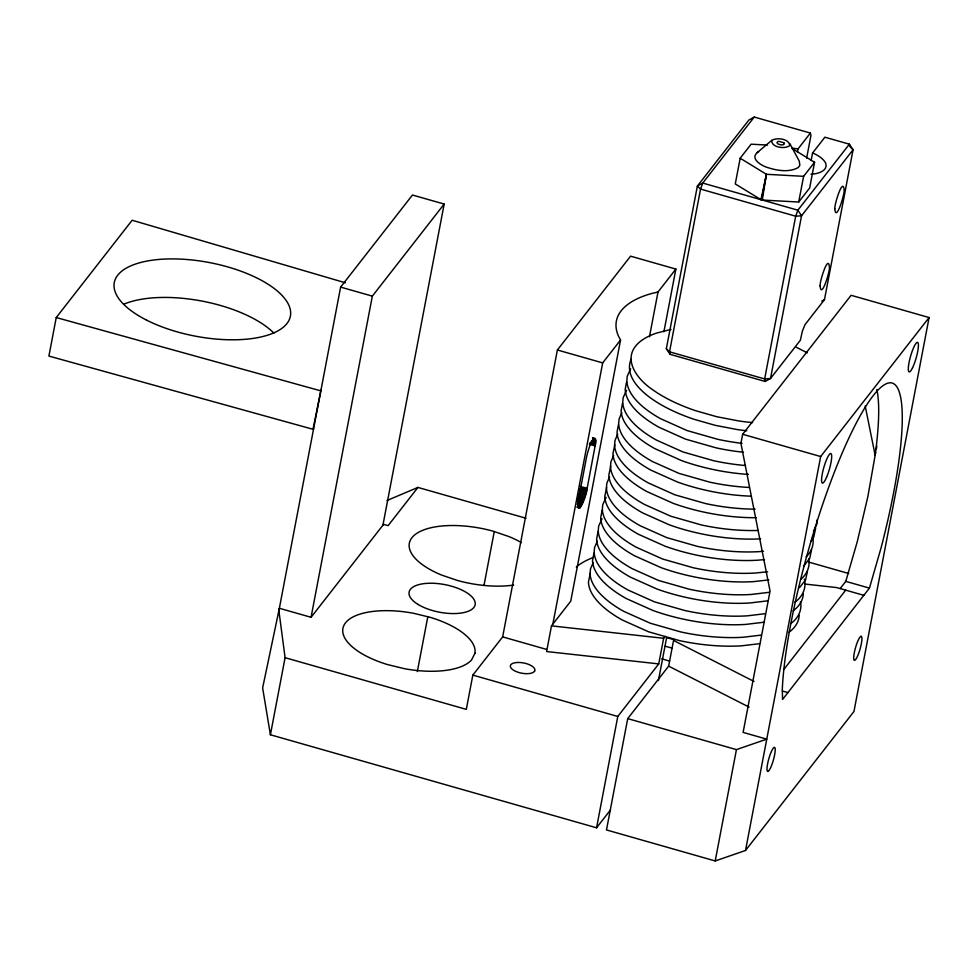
<?xml version="1.0" encoding="UTF-8"?>
<svg xmlns="http://www.w3.org/2000/svg" width="978" height="978" viewBox="0 0 978 978"><rect width="100%" height="100%" fill="white"/><g stroke="black" fill="none" stroke-linecap="round" stroke-linejoin="round"><path stroke-width="1.47" d="M595.736 441.347C593.597 430.137 586.47 455.711 586.335 458.266L578.499 499.379C575.712 522.032 587.289 494.428 587.167 488.254L595.578 443.413L595.736 441.347L592.802 440.577M784.405 143.632L783.231 144.732A4.059 1.699 10.8 0 1 781.508 144.854C780.028 144.976 775.334 143.485 777.608 141.688A3.716 1.553 10.8 0 1 779.136 141.407L783.794 142.727M799.185 615.309C799.014 622.228 794.539 628.353 789.026 632.204M803.268 593.89C803.097 600.81 798.623 606.935 793.109 610.798M807.486 570.956L805.615 579.807L799.491 587.656M811.569 549.563L809.686 558.414L803.574 566.262M815.652 528.157L813.769 537.008L811.239 541.078M817.29 519.575L816.887 524.098L813.513 531.482M767.498 145.074L751.128 144.182L740.175 158.228L766.422 174.292L762.265 200.038L798.708 202.03L809.662 187.984L814.564 162.275L792.082 148.497M345.344 282.789L132.152 220.246L56.247 317.544L48.9 356.078L312.997 429.281L313.669 428.413M312.997 429.281L321.016 389.867M610.529 809.882L596.556 827.791L270.405 734.771L262.63 687.95L279.366 608.267L340.625 287.104L412.459 195.025L444.171 204.06L382.911 525.223M270.405 734.771L285.099 657.693L278.681 609.135M279.366 608.267L311.065 617.301L372.337 296.138L444.171 204.06M417.337 671.593L427.802 616.751M484.073 584.93L494.257 531.567M663.915 331.774L675.871 269.084L630.578 256.163L557.387 349.99L502.655 636.886L472.839 675.113L466.298 709.368L285.099 657.693M675.871 269.084L657.998 292.006L651.678 293.498A124.756 52.127 10.8 0 0 618.451 336.09L620.565 339.989L570.736 601.201L551.494 625.859L546.604 651.544L658.744 663.903L663.634 638.292L665.15 636.348M552.851 624.123L602.68 362.899L620.565 339.989M649.453 336.787L657.998 292.006M811.117 160.502L812.547 153.033L824.894 137.201L849.369 144.182L853.073 149.744L824.478 299.623L805.004 324.672L802.339 331.224L800.346 340.258L770.517 378.486L765.199 381.469L670.064 354.329L666.336 348.767L697.375 186.052L748.879 120.025L754.246 117.042L810.395 133.057L810.933 135.612L806.642 158.094M596.556 827.791L617.79 716.458L658.744 663.903M627.717 718.61L606.482 829.943L715.199 860.958L745.517 850.481L853.953 711.495L929.1 317.544L851.092 295.295L742.657 434.281L740.921 443.376L770.065 591.091L743.109 732.4L766.752 739.148L736.434 749.613L627.717 718.61L668.646 666.14L673.549 640.443L754.038 681.446M740.175 158.228L735.273 183.937L761.52 200.001L766.422 174.292L803.61 176.321L814.564 162.275M658.438 680.517L666.58 637.839M797.473 151.883L798.048 148.888L810.395 133.057M798.708 202.03L803.61 176.321M715.199 860.958L736.434 749.613M745.517 850.481L820.664 456.53L929.1 317.544M875.689 452.154L867.902 496.421L857.327 541.445L845.787 581.372L840.175 588.573M876.264 449.146L876.838 446.151M760.97 199.671L766.422 174.292M869.442 588.12L880.982 548.193A182.336 34.719 -74.1 0 0 869.845 400.222A182.336 34.719 -74.1 0 0 782.29 689.441L782.571 699.466L869.442 588.12L845.787 581.372M631.103 359.183C624.465 375.112 639.05 389.684 650.908 398.205A106.516 44.511 10.8 0 0 674.771 411.738A106.993 44.707 10.8 0 0 694.111 419.317L715.224 425.332L737.192 429.55A106.516 44.511 10.8 0 0 746.825 430.76M626.592 381.885L625.199 389.293A106.712 44.585 10.8 0 0 627.656 398.792A107.922 45.098 10.8 0 0 639.147 413.425A107.58 44.951 10.8 0 0 659.013 427.276L685.48 439.122L716.067 447.851A106.406 44.462 10.8 0 0 743.463 452.239M622.509 403.291L621.116 410.711A106.712 44.585 10.8 0 0 623.573 420.21A107.922 45.098 10.8 0 0 635.064 434.831A107.58 44.951 10.8 0 0 654.93 448.694L681.397 460.528A105.355 44.022 10.8 0 0 711.984 469.257A106.406 44.462 10.8 0 0 743.916 474.073A107.58 44.951 10.8 0 0 748.402 474.403M618.426 424.721L617.032 432.142A106.712 44.585 10.8 0 0 619.477 441.64A107.922 45.098 10.8 0 0 630.969 456.261A107.58 44.951 10.8 0 0 650.847 470.125L677.314 481.958A105.355 44.022 10.8 0 0 707.901 490.687A106.406 44.462 10.8 0 0 739.833 495.504A107.58 44.951 10.8 0 0 750.248 496.139M614.832 444.672L612.949 453.535A106.712 44.585 10.8 0 0 615.394 463.034A107.922 45.098 10.8 0 0 626.898 477.655A107.58 44.951 10.8 0 0 646.764 491.518L673.231 503.352A105.355 44.022 10.8 0 0 703.818 512.081A106.406 44.462 10.8 0 0 735.749 516.897A107.58 44.951 10.8 0 0 756.324 517.692M610.749 466.09L608.866 474.941A106.712 44.585 10.8 0 0 611.311 484.44A107.922 45.098 10.8 0 0 622.803 499.073A107.58 44.951 10.8 0 0 642.68 512.924L669.148 524.77A105.355 44.022 10.8 0 0 699.735 533.487A106.406 44.462 10.8 0 0 731.666 538.303A107.58 44.951 10.8 0 0 760.615 538.841M606.653 487.521L604.783 496.372A106.712 44.585 10.8 0 0 607.228 505.87A107.922 45.098 10.8 0 0 618.719 520.492A107.58 44.951 10.8 0 0 638.585 534.355L665.064 546.189A105.355 44.022 10.8 0 0 695.651 554.917A106.406 44.462 10.8 0 0 727.571 559.734A107.58 44.951 10.8 0 0 757.901 560.186L764.527 559.599M602.081 510.369L600.7 517.778A106.712 44.585 10.8 0 0 603.145 527.276A107.922 45.098 10.8 0 0 614.636 541.91A107.58 44.951 10.8 0 0 634.502 555.761L660.981 567.607A105.355 44.022 10.8 0 0 691.556 576.323A106.406 44.462 10.8 0 0 723.488 581.14A107.58 44.951 10.8 0 0 753.818 581.604L768.879 579.893M597.998 531.763L596.617 539.171A106.712 44.585 10.8 0 0 599.062 548.67A107.922 45.098 10.8 0 0 610.553 563.304A107.58 44.951 10.8 0 0 630.419 577.154L656.898 589A105.355 44.022 10.8 0 0 687.485 597.717A106.406 44.462 10.8 0 0 719.405 602.534A107.58 44.951 10.8 0 0 749.735 602.998L767.693 600.834M593.915 553.193L592.521 560.602A106.712 44.585 10.8 0 0 594.979 570.101A107.922 45.098 10.8 0 0 606.47 584.734A107.58 44.951 10.8 0 0 626.336 598.585L652.803 610.431A105.355 44.022 10.8 0 0 683.39 619.147A106.406 44.462 10.8 0 0 715.321 623.964A107.58 44.951 10.8 0 0 745.639 624.429L763.61 622.265M590.321 573.157L588.438 582.008A106.712 44.585 10.8 0 0 590.883 591.507A107.922 45.098 10.8 0 0 602.387 606.14A107.58 44.951 10.8 0 0 622.252 619.991L648.72 631.837L679.307 640.566A106.406 44.462 10.8 0 0 721.654 646.018A107.58 44.951 10.8 0 0 741.556 645.835L759.527 643.683M630.627 368.853L627.24 376.224L626.837 380.748A106.712 44.585 10.8 0 0 629.282 390.246A107.922 45.098 10.8 0 0 640.773 404.88A107.58 44.951 10.8 0 0 660.639 418.731L687.118 430.577L717.705 439.293A106.406 44.462 10.8 0 0 742.058 443.352M626.543 390.259L623.157 397.63L622.754 402.166A106.712 44.585 10.8 0 0 625.199 411.665A107.922 45.098 10.8 0 0 636.69 426.286A107.58 44.951 10.8 0 0 656.556 440.149L683.035 451.983L713.622 460.711A106.406 44.462 10.8 0 0 745.542 465.528M621.825 412.667L619.086 419.024L618.671 423.56A106.712 44.585 10.8 0 0 621.116 433.058A107.922 45.098 10.8 0 0 632.607 447.679A107.58 44.951 10.8 0 0 652.473 461.543L678.952 473.376L709.539 482.105A106.406 44.462 10.8 0 0 741.458 486.922A107.58 44.951 10.8 0 0 748.928 487.435M617.729 434.098L614.991 440.455L614.587 444.978A106.712 44.585 10.8 0 0 617.032 454.477A107.922 45.098 10.8 0 0 628.524 469.11A107.58 44.951 10.8 0 0 648.39 482.973L674.857 494.807L705.444 503.536A106.406 44.462 10.8 0 0 737.375 508.352A107.58 44.951 10.8 0 0 755.089 509.147M613.646 455.503L610.908 461.861L610.492 466.396A106.712 44.585 10.8 0 0 612.949 475.895A107.922 45.098 10.8 0 0 624.441 490.516A107.58 44.951 10.8 0 0 644.306 504.379L670.774 516.213L701.36 524.941A106.406 44.462 10.8 0 0 733.292 529.758A107.58 44.951 10.8 0 0 758.097 530.467M609.575 476.897L606.825 483.254L606.421 487.79A106.712 44.585 10.8 0 0 608.866 497.289A107.922 45.098 10.8 0 0 620.358 511.91A107.58 44.951 10.8 0 0 640.223 525.773L666.703 537.607L697.277 546.335A106.406 44.462 10.8 0 0 729.209 551.152A107.58 44.951 10.8 0 0 759.539 551.604L763.512 551.25M606.128 497.301L602.741 504.672L602.338 509.196A106.712 44.585 10.8 0 0 604.783 518.695A107.922 45.098 10.8 0 0 616.274 533.328A107.58 44.951 10.8 0 0 636.14 547.179L662.607 559.025L693.194 567.741A106.406 44.462 10.8 0 0 725.126 572.558A107.58 44.951 10.8 0 0 755.444 573.022L767.632 571.751M602.032 518.731L598.658 526.091L598.243 530.626A106.712 44.585 10.8 0 0 600.688 540.125A107.922 45.098 10.8 0 0 612.191 554.758A107.58 44.951 10.8 0 0 632.057 568.609L658.524 580.455L689.111 589.172A106.406 44.462 10.8 0 0 721.043 593.988A107.58 44.951 10.8 0 0 751.361 594.453L769.331 592.289M597.313 541.14L594.575 547.484L594.159 552.02A106.712 44.585 10.8 0 0 596.604 561.519A107.922 45.098 10.8 0 0 608.108 576.152A107.58 44.951 10.8 0 0 627.974 590.003L654.441 601.849L685.028 610.565A106.406 44.462 10.8 0 0 716.96 615.382A107.58 44.951 10.8 0 0 747.278 615.847L765.248 613.683M593.23 562.546L590.492 568.903L590.076 573.426A106.712 44.585 10.8 0 0 595.345 587.802A107.922 45.098 10.8 0 0 604.025 597.558A107.58 44.951 10.8 0 0 623.891 611.421L650.358 623.255L680.945 631.984A106.406 44.462 10.8 0 0 723.292 637.436A107.58 44.951 10.8 0 0 743.194 637.253L761.165 635.101M771.703 140.392C771.202 147.47 784.894 149.389 789.747 145.636C789.356 138.705 776.899 137.177 771.703 140.392L757.106 152.666C749.881 159.133 762.155 166.04 767.791 167.605C777.033 170.551 787.73 172.434 796.887 168.289A22.408 9.364 10.8 0 0 799.857 165.074L799.258 161.101L789.759 143.485M311.065 617.301L383.584 524.355L388.119 525.651L417.936 487.423L526.066 518.267M754.246 117.042L702.742 183.069L700.566 189.084L669.527 351.811L670.064 354.329M783.855 669.429L845.701 590.15M806.104 556.739C811.398 551.995 814.368 544.501 812.694 537.46M801.129 579.098C806.813 574.196 810.432 566.421 808.61 558.89M794.747 602.216C802.192 597.313 806.813 587.949 804.356 579.11M790.664 623.622C797.669 618.927 802.498 610.211 800.444 601.69M757.106 152.666L758.659 151.786M821.813 301.114L824.478 299.623M387.007 500.479L417.936 487.423M670.994 329.427L656.36 333.131A106.798 44.633 10.8 0 0 635.345 346.408C623.292 362.239 639.306 380.858 652.534 389.623A106.516 44.511 10.8 0 0 667.656 398.89A106.993 44.707 10.8 0 0 695.749 410.736L716.862 416.75L738.83 420.968A106.516 44.511 10.8 0 0 752.571 422.582M804.821 584.037L836.642 587.57L863.818 595.321M551.494 625.859L663.634 638.292M793.036 148.24L798.048 148.888M581.005 488.144L586.898 489.623M579.208 489.183L586.58 491.042M578.854 490.626L586.225 492.472M579.942 492.447L585.834 493.927M578.047 493.523L585.419 495.369M579.086 495.32L584.991 496.812M579.82 486.396L587.167 488.254M578.621 496.726L584.526 498.218M578.145 498.083L584.049 499.575M589.367 444.33L595.247 445.834M577.656 499.379L583.56 500.883M589.563 443.071L595.443 444.587M577.154 500.602L583.071 502.117M591.189 442.276L595.578 443.413M578.145 502.13L582.57 503.279M591.287 441.188L595.675 442.325M577.643 503.193L582.081 504.355M674.71 639.844L666.862 637.656M671.837 648.072L665.236 646.201M577.154 504.147L581.592 505.32M592.815 439.697L595.736 440.467M578.157 505.381L581.115 506.176M592.766 438.939L595.688 439.721M577.705 506.115L580.651 506.91M592.668 438.291L595.59 439.085M577.362 506.738L580.223 507.521M592.534 437.789L595.443 438.584M576.947 507.215L579.807 507.998M56.247 317.544L320.344 390.735M340.625 287.104L372.337 296.138M557.387 349.99L602.68 362.899M742.657 434.281L820.664 456.53M809.026 562.179L848.696 573.487M782.351 691.018L787.926 692.607M502.655 636.886L546.494 649.392M472.839 675.113L617.79 716.458M796.312 347.276L807.339 352.838M668.646 666.14L749.136 707.131M666.336 348.767L669.527 351.811L764.649 378.938L770.517 378.486L801.557 215.771L853.073 149.744L850.958 147.727M765.199 381.469L764.649 378.938L795.701 216.211L797.865 210.197L849.369 144.182L849.906 146.724M865.2 405.98L875.127 455.149A182.336 34.719 -74.1 0 0 876.85 389.476M669.612 661.042A76.602 32.005 10.8 0 1 661.764 658.805M783.622 142.69A3.716 1.553 10.8 0 1 784.234 143.583M810.994 174.255A29.413 12.286 10.8 0 0 815.2 173.729C820.016 172.959 827.51 170.05 825.872 163.888A29.034 12.139 10.8 0 0 822.755 159.304A29.413 12.286 10.8 0 0 812.571 152.923M576.286 566.971A124.756 52.127 10.8 0 1 592.521 557.79M513.633 585.064A67.176 28.069 10.8 0 1 457.484 580.48L441.591 575.064A67.176 28.069 10.8 0 1 414.452 535.113A67.176 28.069 10.8 0 1 493.169 531.188L509.049 536.604A67.176 28.069 10.8 0 1 521.433 542.607M123.79 304.231A89.658 37.47 10.8 0 1 273.913 333.156M820.114 285.869C821.19 300.222 830.188 270.515 829.43 267.3C828.354 252.96 819.368 282.654 820.114 285.869M834.821 208.791C835.897 223.143 844.894 193.436 844.136 190.221C843.06 175.881 834.063 205.576 834.821 208.791M474.953 653.255L471.53 660.003A67.176 28.069 10.8 0 1 404.366 668.671L387.435 664.551A67.176 28.069 10.8 0 1 344.024 625.162A67.176 28.069 10.8 0 1 413.449 613.255L430.393 617.375A67.176 28.069 10.8 0 1 474.953 653.255M534.599 671.152L533.462 672.265A12.482 5.208 10.8 0 1 515.455 671.25A12.482 5.208 10.8 0 1 513.67 663.047L516.152 662.571A12.482 5.208 10.8 0 1 529.795 664.893A12.482 5.208 10.8 0 1 534.599 671.152M861.007 636.311L860.224 636.837A12.482 2.372 -74.1 0 0 853.77 656.397A12.482 2.372 -74.1 0 0 858.806 652.974A12.482 2.372 -74.1 0 0 861.007 636.311M702.742 183.069L697.375 186.052L700.566 189.084L795.701 216.211L801.557 215.771L797.865 210.197L702.742 183.069M768.011 771.385L767.412 771.226A12.482 2.372 -74.1 0 1 770.994 752.437A12.482 2.372 -74.1 0 1 774.869 753.488A12.482 2.372 -74.1 0 1 768.011 771.385M826.532 477.386A15.355 2.922 -74.1 0 0 831.055 453.658A15.355 2.922 -74.1 0 0 822.29 473.865A15.355 2.922 -74.1 0 0 826.532 477.386M912.535 367.801A15.355 2.922 -74.1 0 0 918.097 342.923A15.355 2.922 -74.1 0 0 909.442 360.662A15.355 2.922 -74.1 0 0 912.535 367.801M146.394 320.026A89.658 37.47 10.8 0 0 289.525 319.121A89.658 37.47 10.8 0 0 171.089 258.901A89.658 37.47 10.8 0 0 146.394 320.026M418.022 604.416A33.631 14.059 10.8 0 0 473.865 607.46A33.631 14.059 10.8 0 0 434.464 583.328A33.631 14.059 10.8 0 0 418.022 604.416"/></g></svg>
